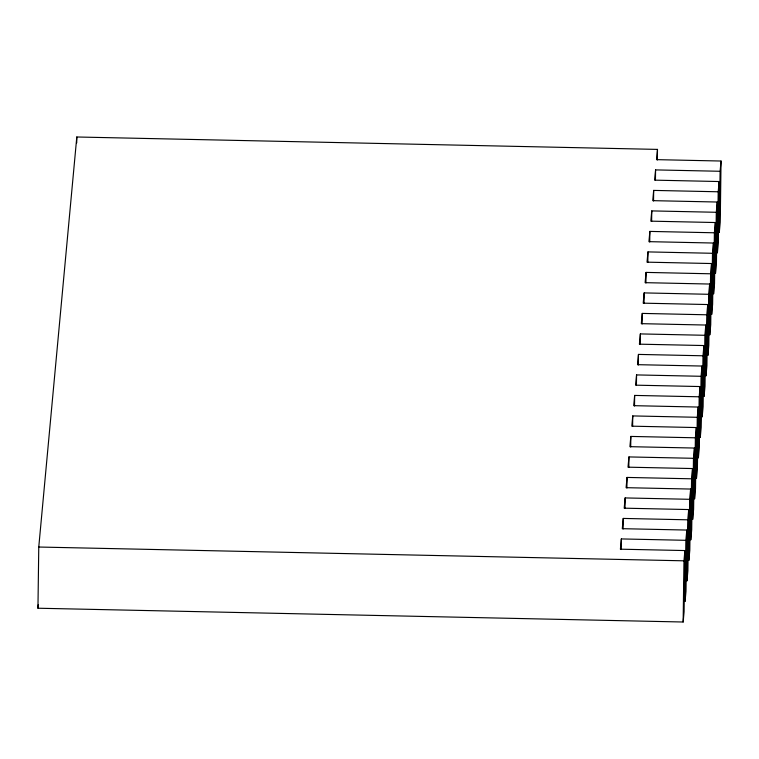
<?xml version="1.0" encoding="UTF-8"?>
<svg xmlns="http://www.w3.org/2000/svg" width="759" height="759" viewBox="0 0 759 759"><rect width="100%" height="100%" fill="white"/><g stroke="black" fill="none" stroke-linecap="round" stroke-linejoin="round"><path stroke-width="1.14" d="M657.484 149.4L656.535 159.646L721.05 161.031L720.101 171.278L655.577 169.902L654.628 180.149L719.153 181.534L718.194 191.78L653.679 190.405L652.731 200.651L717.246 202.027L716.297 212.283L651.772 210.907L650.824 221.154L715.348 222.529L714.39 232.785L649.875 231.41L648.926 241.656L713.441 243.032L712.492 253.288L647.968 251.903L647.019 262.159L711.544 263.534L710.585 273.79L646.07 272.405L645.122 282.661L709.637 284.037L708.688 294.293L644.163 292.908L643.215 303.164L707.739 304.539L706.79 314.795L642.266 313.41L641.317 323.666L705.832 325.042L704.883 335.288L640.368 333.913L639.41 344.169L703.935 345.544L702.986 355.791L638.461 354.415L637.513 364.671L702.028 366.047L701.079 376.293L636.564 374.918L635.606 385.164L700.13 386.549L699.181 396.796L634.657 395.42L633.708 405.667L698.223 407.052L697.274 417.298L632.759 415.923L631.801 426.169L696.326 427.554L695.377 437.801L630.852 436.425L629.904 446.671L694.428 448.047L693.47 458.303L628.955 456.927L628.006 467.174L692.521 468.55L691.572 478.806L627.048 477.43L626.099 487.676L690.624 489.052L689.665 499.308L625.15 497.932L624.202 508.179L688.717 509.555L687.768 519.811L623.243 518.425L622.295 528.681L686.819 530.057L685.861 540.313L621.346 538.928L620.397 549.184L684.912 550.56L684.096 611.754L683.147 622.01L37.95 608.225L38.766 547.03L76.801 136.99L657.484 149.4L657.341 159.988M76.725 142.882L76.801 136.99M621.204 549.525L621.346 538.928M623.111 529.023L623.243 518.425M625.008 508.521L625.15 497.932M626.906 488.018L627.048 477.43M628.813 467.516L628.955 456.927M630.71 447.013L630.852 436.425M632.617 426.511L632.759 415.923M634.515 406.008L634.657 395.42M636.421 385.506L636.564 374.918M638.319 365.003L638.461 354.415M640.226 344.51L640.368 333.913M642.123 324.008L642.266 313.41M644.03 303.505L644.163 292.908M645.928 283.003L646.07 272.405M647.835 262.5L647.968 251.903M649.732 241.998L649.875 231.41M651.63 221.495L651.772 210.907M653.537 200.993L653.679 190.405M655.434 180.49L655.577 169.902M683.147 622.01L683.963 560.816L684.912 550.56M685.861 540.313L685.045 601.507L686.003 591.252L686.819 530.057M687.768 519.811L686.952 581.005L687.901 570.749L688.717 509.555M689.665 499.308L688.849 560.503L689.808 550.247L690.624 489.052M691.572 478.806L690.756 540L691.705 529.744L692.521 468.55M693.47 458.303L692.654 519.498L693.612 509.251L694.428 448.047M695.377 437.801L694.561 498.995L695.51 488.749L696.326 427.554M697.274 417.298L696.458 478.493L697.407 468.246L698.223 407.052M699.181 396.796L698.365 457.99L699.314 447.744L700.13 386.549M701.079 376.293L700.263 437.488L701.212 427.241L702.028 366.047M702.986 355.791L702.17 416.985L703.119 406.739L703.935 345.544M704.883 335.288L704.067 396.492L705.016 386.236L705.832 325.042M706.79 314.795L705.974 375.99L706.923 365.734L707.739 304.539M708.688 294.293L707.872 355.487L708.821 345.231L709.637 284.037M710.585 273.79L709.769 334.985L710.728 324.729L711.544 263.534M712.492 253.288L711.676 314.482L712.625 304.226L713.441 243.032M714.39 232.785L713.574 293.98L714.532 283.724L715.348 222.529M716.297 212.283L715.481 273.477L716.43 263.231L717.246 202.027M718.194 191.78L717.378 252.975L718.337 242.728L719.153 181.534M720.101 171.278L719.285 232.472L720.234 222.226L721.05 161.031M37.95 608.225L38.282 604.686M38.766 547.03L683.963 560.816"/></g></svg>
